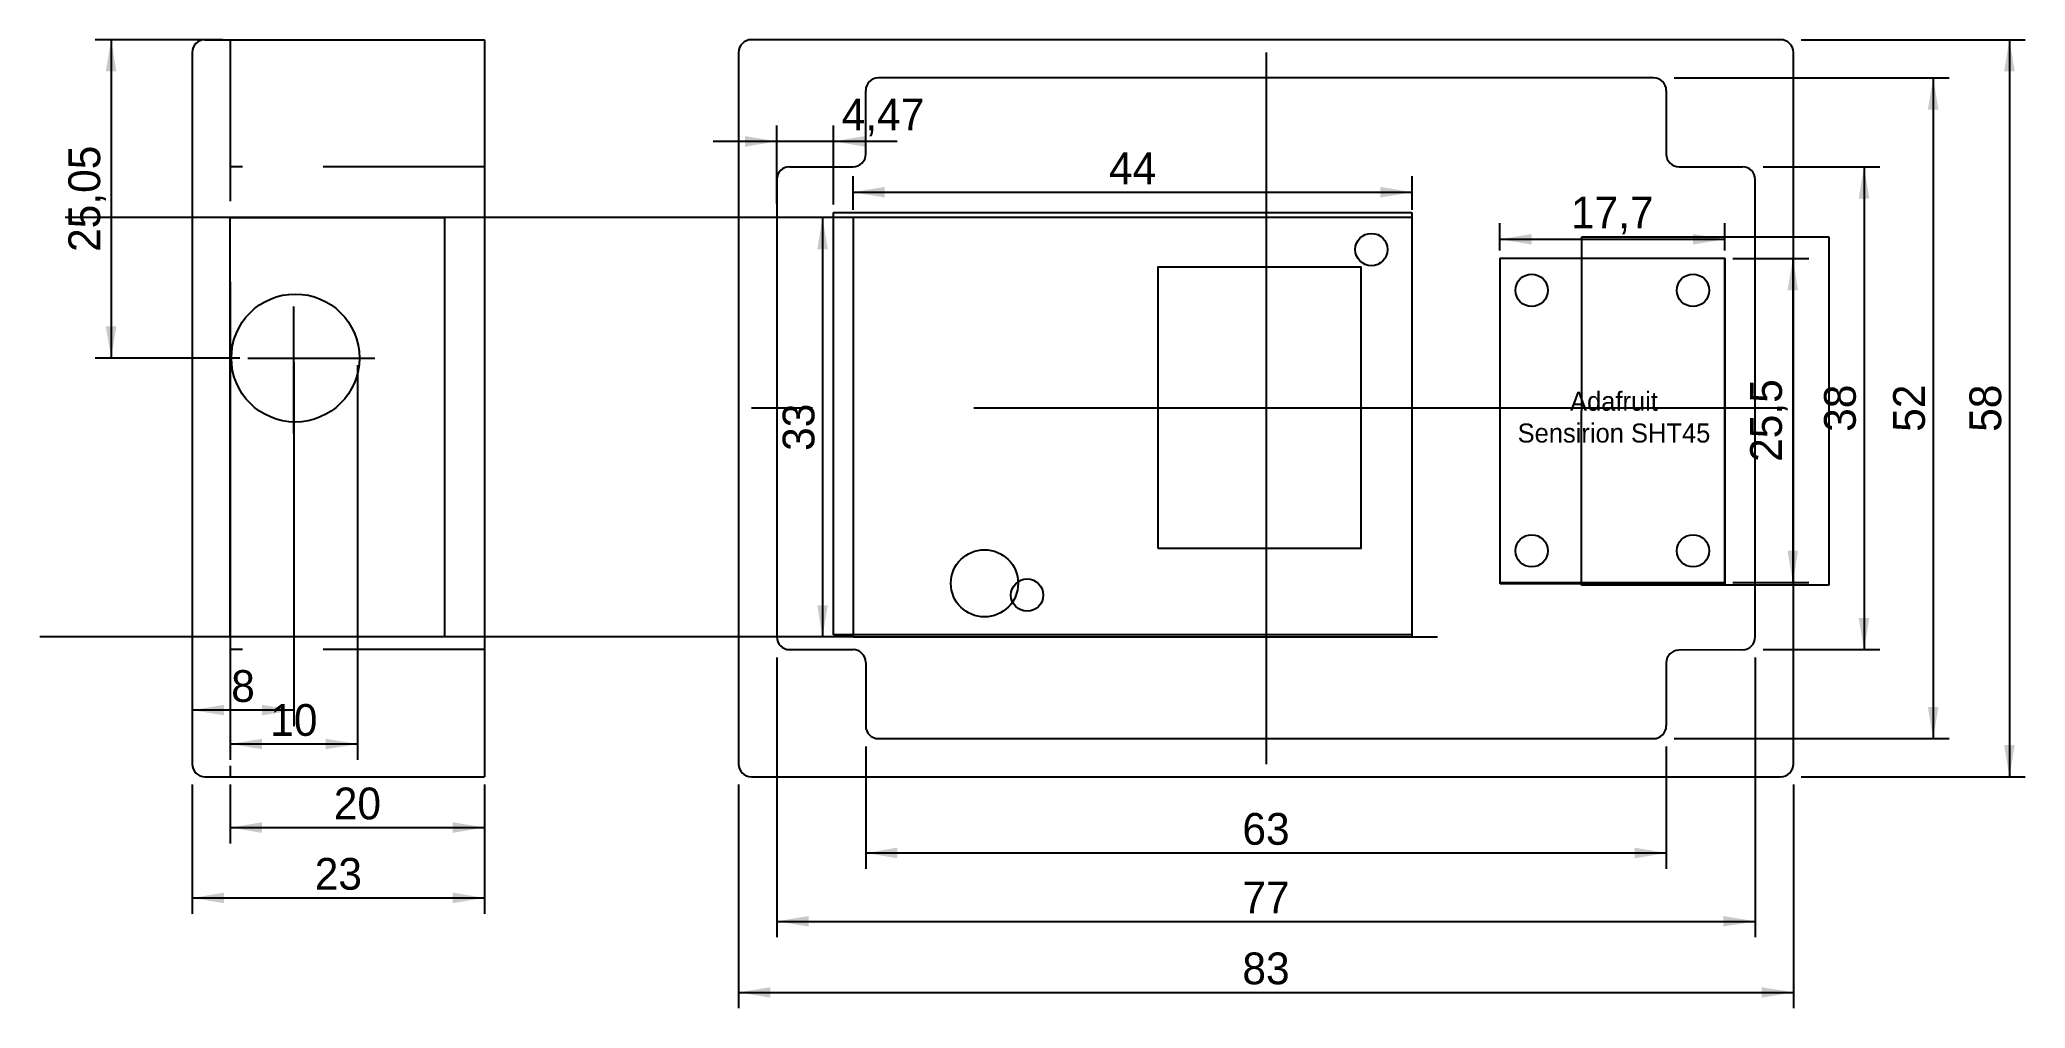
# Model space of a CAD drawing. Extents: x -55 to 101, y -18 to 58.
import ezdxf

# ---------------------------------------------------------------- set-up
doc = ezdxf.new("R2010")
doc.units = 0
doc.linetypes.add('CENTERX2', pattern=[101.6, 63.5, -12.7, 12.7, -12.7])
doc.linetypes.add('DASHED', pattern=[19.05, 12.7, -6.35])
doc.layers.get('0').update_dxf_attribs({"linetype": 'CONTINUOUS', "lineweight": 25})
doc.styles.add('unicode', font='unicode')
doc.dimstyles.get("Standard").update_dxf_attribs({"dimtxt": 2.5, "dimasz": 2.5, "dimexe": 1.25, "dimexo": 0.625, "dimtad": 0, "dimtoh": 1, "dimtxsty": 'Standard', "dimcen": 0.09, "dimadec": 0, "dimazin": 0, "dimtfac": 1, "dimtdec": 4, "dimtofl": 0, "dimtmove": 0, "dimatfit": 3, "dimfxl": 1, "dimtolj": 1, "dimtzin": 0, "dimarcsym": 0})
picture_1 = doc.add_image_def('image1.png', size_in_pixel=(660, 337))
picture_2 = doc.add_image_def('image2.png', size_in_pixel=(674, 465))
picture_3 = doc.add_image_def('image3.png', size_in_pixel=(685, 486))
picture_4 = doc.add_image_def('image4.png', size_in_pixel=(6794, 4960))

# ---------------------------------------------------------------- blocks, each defined once
blk = doc.blocks.new('*D1')
at = {"color": 0, "linetype": 'ByBlock', "lineweight": -2}
for p, q in [((80.62, 48), (89.81, 48)), ((88.56, 48), (88.56, 10)), ((80.62, 10), (89.81, 10))]:
    blk.add_line(p, q, dxfattribs=at)
for points in [[(88.56, 48), (88.98, 45.5), (88.14, 45.5)], [(88.56, 10), (88.14, 12.5), (88.98, 12.5)]]:
    blk.add_solid(points, dxfattribs=at)
at = {"color": 0, "linetype": 'CONTINUOUS', "lineweight": -2, "insert": (86.68, 29), "char_height": 2.5, "width": 3.0556, "attachment_point": 5, "rotation": 90}
blk.add_mtext('38', dxfattribs=at)
blk = doc.blocks.new('*D2')
at = {"color": 0, "linetype": 'ByBlock', "lineweight": -2}
for p, q in [((73.62, 55), (95.25, 55)), ((94, 55), (94, 3)), ((73.62, 3), (95.25, 3))]:
    blk.add_line(p, q, dxfattribs=at)
for points in [[(94, 55), (94.42, 52.5), (93.58, 52.5)], [(94, 3), (93.58, 5.5), (94.42, 5.5)]]:
    blk.add_solid(points, dxfattribs=at)
at = {"color": 0, "linetype": 'CONTINUOUS', "lineweight": -2, "insert": (92.12, 29), "char_height": 2.5, "width": 3.0556, "attachment_point": 5, "rotation": 90}
blk.add_mtext('52', dxfattribs=at)
blk = doc.blocks.new('*D3')
at = {"color": 0, "linetype": 'ByBlock', "lineweight": -2}
for p, q in [((83.62, 58), (101.25, 58)), ((100, 58), (100, 0)), ((83.62, 0), (101.25, 0))]:
    blk.add_line(p, q, dxfattribs=at)
for points in [[(100, 58), (100.42, 55.5), (99.58, 55.5)], [(100, 0), (99.58, 2.5), (100.42, 2.5)]]:
    blk.add_solid(points, dxfattribs=at)
at = {"color": 0, "linetype": 'CONTINUOUS', "lineweight": -2, "insert": (98.12, 29), "char_height": 2.5, "width": 3.0556, "attachment_point": 5, "rotation": 90}
blk.add_mtext('58', dxfattribs=at)
blk = doc.blocks.new('*D4')
at = {"color": 0, "linetype": 'ByBlock', "lineweight": -2}
for p, q in [((10, 2.38), (10, -7.25)), ((73, 2.38), (73, -7.25)), ((10, -6), (73, -6))]:
    blk.add_line(p, q, dxfattribs=at)
for points in [[(10, -6), (12.5, -5.58), (12.5, -6.42)], [(73, -6), (70.5, -6.42), (70.5, -5.58)]]:
    blk.add_solid(points, dxfattribs=at)
at = {"color": 0, "linetype": 'CONTINUOUS', "lineweight": -2, "insert": (41.5, -4.12), "char_height": 2.5, "width": 3.0556, "attachment_point": 5}
blk.add_mtext('63', dxfattribs=at)
blk = doc.blocks.new('*D5')
at = {"color": 0, "linetype": 'ByBlock', "lineweight": -2}
for p, q in [((3, 9.38), (3, -12.63)), ((80, 9.38), (80, -12.63)), ((3, -11.38), (80, -11.38))]:
    blk.add_line(p, q, dxfattribs=at)
for points in [[(3, -11.38), (5.5, -10.96), (5.5, -11.79)], [(80, -11.38), (77.5, -11.79), (77.5, -10.96)]]:
    blk.add_solid(points, dxfattribs=at)
at = {"color": 0, "linetype": 'CONTINUOUS', "lineweight": -2, "insert": (41.5, -9.5), "char_height": 2.5, "width": 3.0556, "attachment_point": 5}
blk.add_mtext('77', dxfattribs=at)
blk = doc.blocks.new('*D6')
at = {"color": 0, "linetype": 'ByBlock', "lineweight": -2}
for p, q in [((0, -0.62), (0, -18.22)), ((83, -0.62), (83, -18.22)), ((0, -16.97), (83, -16.97))]:
    blk.add_line(p, q, dxfattribs=at)
for points in [[(0, -16.97), (2.5, -16.56), (2.5, -17.39)], [(83, -16.97), (80.5, -17.39), (80.5, -16.56)]]:
    blk.add_solid(points, dxfattribs=at)
at = {"color": 0, "linetype": 'CONTINUOUS', "lineweight": -2, "insert": (41.5, -15.1), "char_height": 2.5, "width": 3.0556, "attachment_point": 5}
blk.add_mtext('83', dxfattribs=at)
blk = doc.blocks.new('*D7')
at = {"color": 0, "linetype": 'ByBlock', "lineweight": -2}
for p, q in [((-40, -0.62), (-40, -5.25)), ((-20, -0.62), (-20, -5.25)), ((-40, -4), (-20, -4))]:
    blk.add_line(p, q, dxfattribs=at)
for points in [[(-40, -4), (-37.5, -3.58), (-37.5, -4.42)], [(-20, -4), (-22.5, -4.42), (-22.5, -3.58)]]:
    blk.add_solid(points, dxfattribs=at)
at = {"color": 0, "linetype": 'CONTINUOUS', "lineweight": -2, "insert": (-30, -2.12), "char_height": 2.5, "width": 3.0556, "attachment_point": 5}
blk.add_mtext('20', dxfattribs=at)
blk = doc.blocks.new('*D8')
at = {"color": 0, "linetype": 'ByBlock', "lineweight": -2}
for p, q in [((-43, -0.62), (-43, -10.79)), ((-20, -0.62), (-20, -10.79)), ((-43, -9.54), (-20, -9.54))]:
    blk.add_line(p, q, dxfattribs=at)
for points in [[(-43, -9.54), (-40.5, -9.12), (-40.5, -9.95)], [(-20, -9.54), (-22.5, -9.95), (-22.5, -9.12)]]:
    blk.add_solid(points, dxfattribs=at)
at = {"color": 0, "linetype": 'CONTINUOUS', "lineweight": -2, "insert": (-31.5, -7.66), "char_height": 2.5, "width": 3.0556, "attachment_point": 5}
blk.add_mtext('23', dxfattribs=at)
blk = doc.blocks.new('*D9')
at = {"color": 0, "linetype": 'ByBlock', "lineweight": -2}
for p, q in [((59.9, 41.4), (59.9, 43.55)), ((59.9, 42.3), (77.6, 42.3)), ((77.6, 41.4), (77.6, 43.55))]:
    blk.add_line(p, q, dxfattribs=at)
for points in [[(59.9, 42.3), (62.4, 42.71), (62.4, 41.88)], [(77.6, 42.3), (75.1, 41.88), (75.1, 42.71)]]:
    blk.add_solid(points, dxfattribs=at)
at = {"color": 0, "linetype": 'CONTINUOUS', "lineweight": -2, "insert": (68.75, 44.17), "char_height": 2.5, "width": 5.4167, "attachment_point": 5}
blk.add_mtext('17,7', dxfattribs=at)
blk = doc.blocks.new('*D10')
at = {"color": 0, "linetype": 'ByBlock', "lineweight": -2}
for p, q in [((78.23, 40.78), (84.21, 40.78)), ((82.96, 40.78), (82.96, 15.28)), ((78.23, 15.28), (84.21, 15.28))]:
    blk.add_line(p, q, dxfattribs=at)
for points in [[(82.96, 40.78), (83.37, 38.28), (82.54, 38.28)], [(82.96, 15.28), (82.54, 17.78), (83.37, 17.78)]]:
    blk.add_solid(points, dxfattribs=at)
at = {"color": 0, "linetype": 'CONTINUOUS', "lineweight": -2, "insert": (81.08, 28.03), "char_height": 2.5, "width": 5.9722, "attachment_point": 5, "rotation": 90}
blk.add_mtext('25,5', dxfattribs=at)
blk = doc.blocks.new('*D11')
at = {"color": 0, "linetype": 'ByBlock', "lineweight": -2}
for p, q in [((8.38, 44), (5.35, 44)), ((6.6, 44), (6.6, 11)), ((8.38, 11), (5.35, 11))]:
    blk.add_line(p, q, dxfattribs=at)
for points in [[(6.6, 44), (7.02, 41.5), (6.19, 41.5)], [(6.6, 11), (6.19, 13.5), (7.02, 13.5)]]:
    blk.add_solid(points, dxfattribs=at)
at = {"color": 0, "linetype": 'CONTINUOUS', "lineweight": -2, "insert": (4.73, 27.5), "char_height": 2.5, "width": 3.0556, "attachment_point": 5, "rotation": 90}
blk.add_mtext('33', dxfattribs=at)
blk = doc.blocks.new('*D12')
at = {"color": 0, "linetype": 'ByBlock', "lineweight": -2}
for p, q in [((9, 44.62), (9, 47.25)), ((53, 44.62), (53, 47.25)), ((9, 46), (53, 46))]:
    blk.add_line(p, q, dxfattribs=at)
for points in [[(9, 46), (11.5, 46.42), (11.5, 45.58)], [(53, 46), (50.5, 45.58), (50.5, 46.42)]]:
    blk.add_solid(points, dxfattribs=at)
at = {"color": 0, "linetype": 'CONTINUOUS', "lineweight": -2, "insert": (31, 47.88), "char_height": 2.5, "width": 3.6111, "attachment_point": 5}
blk.add_mtext('44', dxfattribs=at)
blk = doc.blocks.new('*D13')
at = {"color": 0, "linetype": 'ByBlock', "lineweight": -2}
for p, q in [((12.47, 50), (-2, 50)), ((3, 45.12), (3, 51.25)), ((7.47, 45.02), (7.47, 51.25))]:
    blk.add_line(p, q, dxfattribs=at)
for points in [[(3, 50), (0.5, 49.58), (0.5, 50.42)], [(7.47, 50), (9.97, 50.42), (9.97, 49.58)]]:
    blk.add_solid(points, dxfattribs=at)
at = {"color": 0, "linetype": 'CONTINUOUS', "lineweight": -2, "insert": (11.36, 51.88), "char_height": 2.5, "width": 6.5278, "attachment_point": 5}
blk.add_mtext('4,47', dxfattribs=at)
blk = doc.blocks.new('*D14')
at = {"color": 0, "linetype": 'ByBlock', "lineweight": -2}
for p, q in [((-40.62, 58), (-50.63, 58)), ((-49.38, 58), (-49.38, 32.95)), ((-39.26, 32.95), (-50.63, 32.95))]:
    blk.add_line(p, q, dxfattribs=at)
for points in [[(-49.38, 58), (-48.97, 55.5), (-49.8, 55.5)], [(-49.38, 32.95), (-49.8, 35.45), (-48.97, 35.45)]]:
    blk.add_solid(points, dxfattribs=at)
at = {"color": 0, "linetype": 'CONTINUOUS', "lineweight": -2, "insert": (-51.26, 45.48), "char_height": 2.5, "width": 7.9167, "attachment_point": 5, "rotation": 90}
blk.add_mtext('25,05', dxfattribs=at)
blk = doc.blocks.new('*D15')
at = {"color": 0, "linetype": 'ByBlock', "lineweight": -2}
for p, q in [((-43, 32.38), (-43, 3.99)), ((-35, 32.62), (-35, 3.99)), ((-35, 5.24), (-43, 5.24))]:
    blk.add_line(p, q, dxfattribs=at)
for points in [[(-43, 5.24), (-40.5, 5.66), (-40.5, 4.83)], [(-35, 5.24), (-37.5, 4.83), (-37.5, 5.66)]]:
    blk.add_solid(points, dxfattribs=at)
at = {"color": 0, "linetype": 'CONTINUOUS', "lineweight": -2, "insert": (-39, 7.12), "char_height": 2.5, "width": 1.1111, "attachment_point": 5}
blk.add_mtext('8', dxfattribs=at)
blk = doc.blocks.new('*D16')
at = {"color": 0, "linetype": 'ByBlock', "lineweight": -2}
for p, q in [((-40, 32.38), (-40, 1.33)), ((-30, 32.38), (-30, 1.33)), ((-40, 2.58), (-30, 2.58))]:
    blk.add_line(p, q, dxfattribs=at)
for points in [[(-40, 2.58), (-37.5, 2.99), (-37.5, 2.16)], [(-30, 2.58), (-32.5, 2.16), (-32.5, 2.99)]]:
    blk.add_solid(points, dxfattribs=at)
at = {"color": 0, "linetype": 'CONTINUOUS', "lineweight": -2, "insert": (-35, 4.45), "char_height": 2.5, "width": 2.5, "attachment_point": 5}
blk.add_mtext('10', dxfattribs=at)

msp = doc.modelspace()

# ---------------------------------------------------------------- linework, layer by layer
at = {"linetype": 'CONTINUOUS'}
for p, q in [((-42, 58), (-20, 58)), ((-20, 58), (-20, 0)), ((82, 58), (1, 58)), ((-43, 57), (-43, 1)), ((0, 57), (0, 1)), ((83, 1), (83, 57)), ((72, 55), (11, 55)), ((10, 49), (10, 54)), ((73, 54), (73, 49)), ((3, 47), (3, 11)), ((4, 48), (9, 48)), ((74, 48), (79, 48)), ((80, 10.997), (80, 47)), ((4, 10), (9, 10)), ((79.008, 9.997), (73.989, 9.958)), ((10, 9), (10, 4)), ((72.996, 8.958), (72.999, 4.001)), ((11, 3), (71.999, 3)), ((-42, 0), (-20, 0)), ((1, 0), (82, 0))]:
    msp.add_line(p, q, dxfattribs=at)
at = {"linetype": 'DASHED', "lineweight": 25}
msp.add_line((-40, 58), (-40, 0), dxfattribs=at)
at = {"linetype": 'CENTERX2', "lineweight": 25}
for p, q in [((41.5, 57), (41.5, 1)), ((82, 29), (1, 29))]:
    msp.add_line(p, q, dxfattribs=at)
at = {"linetype": 'DASHED'}
for p, q in [((-20, 48), (-40, 48)), ((-20, 10), (-40, 10))]:
    msp.add_line(p, q, dxfattribs=at)
for p, q in [((9, 44), (-53, 44)), ((-35, 27), (-35, 37)), ((-38.632, 32.951), (-28.632, 32.951)), ((9, 11), (-55, 11))]:
    msp.add_line(p, q)
at = {"color": 7, "linetype": 'CONTINUOUS', "lineweight": 25}
for p, q in [((77.603, 40.776), (59.903, 40.776)), ((11, 11), (55, 11))]:
    msp.add_line(p, q, dxfattribs=at)
for points in [[(9, 11), (53, 11), (53, 44), (9, 44)], [(33, 18), (49, 18), (49, 40.1), (33, 40.1)]]:
    msp.add_lwpolyline(points, close=True)
at = {"linetype": 'CONTINUOUS'}
msp.add_lwpolyline([(59.903, 40.776), (59.903, 15.276), (77.603, 15.276), (77.603, 40.776), (59.903, 40.776)], dxfattribs=at)
for centre, radius in [((49.793, 41.488), 1.27), ((62.403, 38.276), 1.27), ((75.103, 38.276), 1.27), ((-34.882, 32.951), 5.037), ((62.403, 17.776), 1.27), ((75.103, 17.776), 1.27), ((19.348, 15.22), 2.646), ((22.703, 14.295), 1.27)]:
    msp.add_circle(centre, radius)
for centre, radius, start, end in [((-42, 57), 1, 90, 180), ((-20, 58), 0, 0, 0), ((1, 57), 1, 90, 180), ((82, 57), 1, 0, 90), ((11, 54), 1, 90, 180), ((72, 54), 1, 0, 90), ((9, 49), 1, 270, 0), ((74, 49), 1, 180, 270), ((4, 47), 1, 90, 180), ((79, 47), 1, 0, 90), ((4, 11), 1, 180, 270), ((79, 10.997), 1, 270.44061, 0), ((9, 9), 1, 0, 90), ((73.996, 8.958), 1, 90.44061, 180.03462), ((11, 4), 1, 180, 270), ((71.999, 4), 1, 270, 0.03462), ((-42, 1), 1, 180, 270), ((-20, 0), 0, 0, 0), ((1, 1), 1, 180, 270), ((82, 1), 1, 270, 0)]:
    msp.add_arc(centre, radius, start, end)

# ---------------------------------------------------------------- texts
at = {"insert": (68.883, 30.299), "char_height": 1.5, "width": 16.29567, "attachment_point": 2, "style": 'unicode'}
msp.add_mtext('Adafruit\\PSensirion SHT45', dxfattribs=at)

# ---------------------------------------------------------------- dimensions: what is measured, and where the dimension line sits
for base, p1, p2, picture, middle in [((-49.383, 32.951), (-40, 58), (-38.632, 32.951), '*D14', (-51.258, 45.476)), ((100, 0), (83, 58), (83, 0), '*D3', (98.125, 29)), ((94, 3), (73, 55), (73, 3), '*D2', (92.125, 29)), ((88.5589, 10.0046), (80, 48), (80, 10.0046), '*D1', (86.6839, 29.0023)), ((6.603, 11), (9, 44), (9, 11), '*D11', (4.728, 27.5)), ((82.958, 15.276), (77.603, 40.776), (77.603, 15.276), '*D10', (81.083, 28.026))]:
    dim = msp.add_linear_dim(base=base, p1=p1, p2=p2, angle=90, dimstyle='Standard')
    dim.commit()
    dim.dimension.update_dxf_attribs({"geometry": picture, "text_midpoint": middle})
for base, p1, p2, picture, middle in [((3, 50), (7.467, 44.397), (3, 44.5), '*D13', (5.234, 51.875)), ((53, 46), (9, 44), (53, 44), '*D12', (31, 47.875)), ((77.603, 42.297), (59.903, 40.776), (77.603, 40.776), '*D9', (68.753, 44.172)), ((-43, 5.244), (-35, 33.25), (-43, 33), '*D15', (-39, 7.119)), ((-30, 2.576), (-40, 33), (-30, 33), '*D16', (-35, 4.451)), ((80, -11.378), (3, 10), (80, 10), '*D5', (41.5, -9.503)), ((73, -6), (10, 3), (73, 3), '*D4', (41.5, -4.125)), ((-20, -9.536), (-43, 0), (-20, 0), '*D8', (-31.5, -7.661)), ((-20, -4), (-40, 0), (-20, 0), '*D7', (-30, -2.125)), ((83, -16.972), (0, 0), (83, 0), '*D6', (41.5, -15.097))]:
    dim = msp.add_linear_dim(base=base, p1=p1, p2=p2, dimstyle='Standard')
    dim.commit()
    dim.dimension.update_dxf_attribs({"geometry": picture, "text_midpoint": middle})

# ---------------------------------------------------------------- pictures from other files: only their frames are drawn
image = msp.add_image(picture_1, insert=(-40, 44), size_in_units=(33, 16.85), rotation=-90)
image.dxf.flags = 1
image = msp.add_image(picture_4, insert=(7.467, 11.165), size_in_units=(45.52, 33.232))
image.dxf.flags = 1
image = msp.add_image(picture_3, insert=(85.779, 15.082), size_in_units=(27.4, 19.44), rotation=89.9827)
image.dxf.flags = 1
image = msp.add_image(picture_2, insert=(77.595, 15.193), size_in_units=(25.612, 17.67), rotation=90)
image.dxf.flags = 1

doc.saveas('drawing.dxf')
